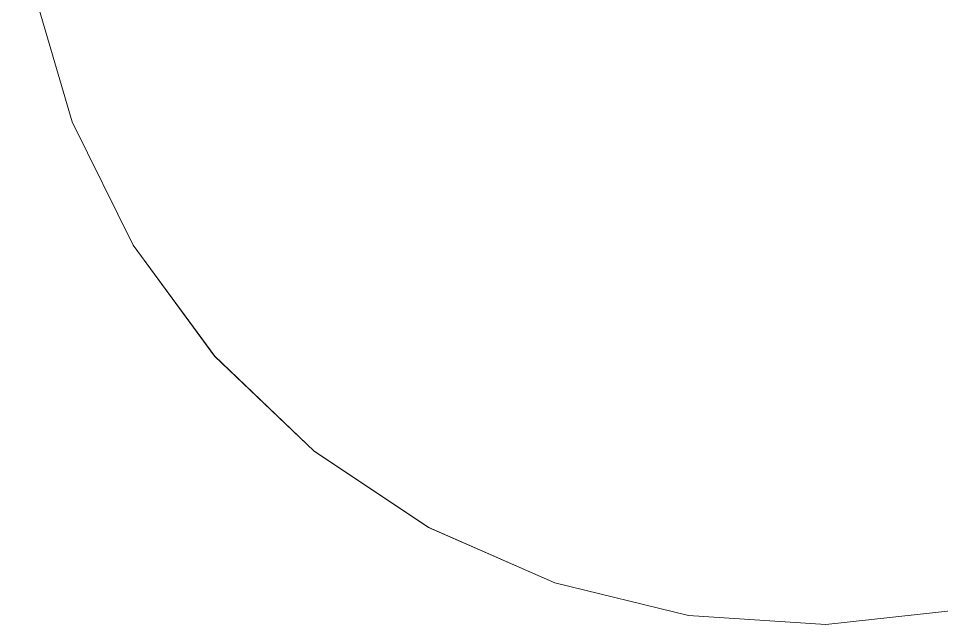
# Model space of a CAD drawing. Header units: metres. Extents: x 2688466 to 2688595, y 1221626 to 1221756.
# Drawn here: x 2688480.6 to 2688539.1, y 1221640.8 to 1221679.2 of the extents above; entities that cross this region are included whole.
import ezdxf

# ---------------------------------------------------------------- set-up
doc = ezdxf.new("R2010")
doc.units = ezdxf.units.M
doc.linetypes.add('AUSGEZOGEN', pattern=[0])
doc.layers.add('Standard', color=7, linetype='AUSGEZOGEN', lineweight=13)
doc.layers.add('Text Decke', color=7, linetype='AUSGEZOGEN', lineweight=25)

# ---------------------------------------------------------------- blocks, each defined once
blk = doc.blocks.new('Kran parametrisch_$F1')
at = {"layer": 'Standard', "color": 253, "linetype": 'AUSGEZOGEN', "lineweight": 18, "transparency": 33554687}
for points in [[(32.139, 38.302), (25, 43.301), (17.101, 46.985), (8.682, 49.24), (0, 50), (-8.682, 49.24), (-17.101, 46.985), (-25, 43.301), (-32.139, 38.302), (-38.302, 32.139), (-43.301, 25), (-46.985, 17.101), (-49.24, 8.682), (-50, 0), (-49.24, -8.682), (-46.985, -17.101), (-43.301, -25), (-38.302, -32.139), (-32.139, -38.302), (-25, -43.301), (-17.101, -46.985), (-8.682, -49.24)], [(-8.681, -49.231), (-17.098, -46.975), (-24.995, -43.293), (-32.133, -38.295), (-38.295, -32.133), (-43.293, -24.995), (-46.975, -17.098), (-49.231, -8.681), (-49.99, 0), (-49.231, 8.681), (-46.975, 17.098), (-43.293, 24.995), (-38.295, 32.133), (-32.133, 38.295), (-24.995, 43.293), (-17.098, 46.975), (-8.681, 49.231), (0, 49.99), (8.681, 49.231), (17.098, 46.975), (24.995, 43.293), (32.133, 38.295)], [(-8.682, -49.24), (-17.101, -46.985), (-25, -43.301), (-32.139, -38.302), (-38.302, -32.139), (-43.301, -25), (-46.985, -17.101), (-49.24, -8.682), (-50, 0), (-49.24, 8.682), (-46.985, 17.101), (-43.301, 25), (-38.302, 32.139), (-32.139, 38.302), (-25, 43.301), (-17.101, 46.985), (-8.682, 49.24), (0, 50), (8.682, 49.24), (17.101, 46.985), (25, 43.301), (32.139, 38.302)], [(32.133, 38.295), (24.995, 43.293), (17.098, 46.975), (8.681, 49.231), (0, 49.99), (-8.681, 49.231), (-17.098, 46.975), (-24.995, 43.293), (-32.133, 38.295), (-38.295, 32.133), (-43.293, 24.995), (-46.975, 17.098), (-49.231, 8.681), (-49.99, 0), (-49.231, -8.681), (-46.975, -17.098), (-43.293, -24.995), (-38.295, -32.133), (-32.133, -38.295), (-24.995, -43.293), (-17.098, -46.975), (-8.681, -49.231)]]:
    blk.add_lwpolyline(points, dxfattribs=at)
for points in [[(-50, 0), (-49.24, 8.682), (-49.24, 8.682), (-50, 0)], [(-49.99, 0), (-49.99, 0), (-49.231, 8.681), (-49.231, 8.681)], [(-49.24, -8.682), (-50, 0), (-50, 0), (-49.24, -8.682)], [(-49.231, -8.681), (-49.231, -8.681), (-49.99, 0), (-49.99, 0)], [(-46.985, -17.101), (-49.24, -8.682), (-49.24, -8.682), (-46.985, -17.101)], [(-46.975, -17.098), (-46.975, -17.098), (-49.231, -8.681), (-49.231, -8.681)], [(-43.301, -25), (-46.985, -17.101), (-46.985, -17.101), (-43.301, -25)], [(-43.293, -24.995), (-43.293, -24.995), (-46.975, -17.098), (-46.975, -17.098)], [(-38.302, -32.139), (-43.301, -25), (-43.301, -25), (-38.302, -32.139)], [(-38.295, -32.133), (-38.295, -32.133), (-43.293, -24.995), (-43.293, -24.995)], [(-32.133, -38.295), (-32.133, -38.295), (-38.295, -32.133), (-38.295, -32.133)], [(-32.139, -38.302), (-38.302, -32.139), (-38.302, -32.139), (-32.139, -38.302)], [(-25, -43.301), (-32.139, -38.302), (-32.139, -38.302), (-25, -43.301)], [(-24.995, -43.293), (-24.995, -43.293), (-32.133, -38.295), (-32.133, -38.295)], [(-17.101, -46.985), (-25, -43.301), (-25, -43.301), (-17.101, -46.985)], [(-17.098, -46.975), (-17.098, -46.975), (-24.995, -43.293), (-24.995, -43.293)], [(-8.682, -49.24), (-17.101, -46.985), (-17.101, -46.985), (-8.682, -49.24)], [(-8.681, -49.231), (-8.681, -49.231), (-17.098, -46.975), (-17.098, -46.975)]]:
    blk.add_lwpolyline(points, close=True, dxfattribs=at)

msp = doc.modelspace()

# ---------------------------------------------------------------- block references
at = {"layer": 'Text Decke', "color": 7, "linetype": 'AUSGEZOGEN', "lineweight": 18, "transparency": 33554687, "rotation": 21.27874073795148}
msp.add_blockref('Kran parametrisch_$F1', (2688530.632, 1221690.833), dxfattribs=at)

doc.saveas('drawing.dxf')
